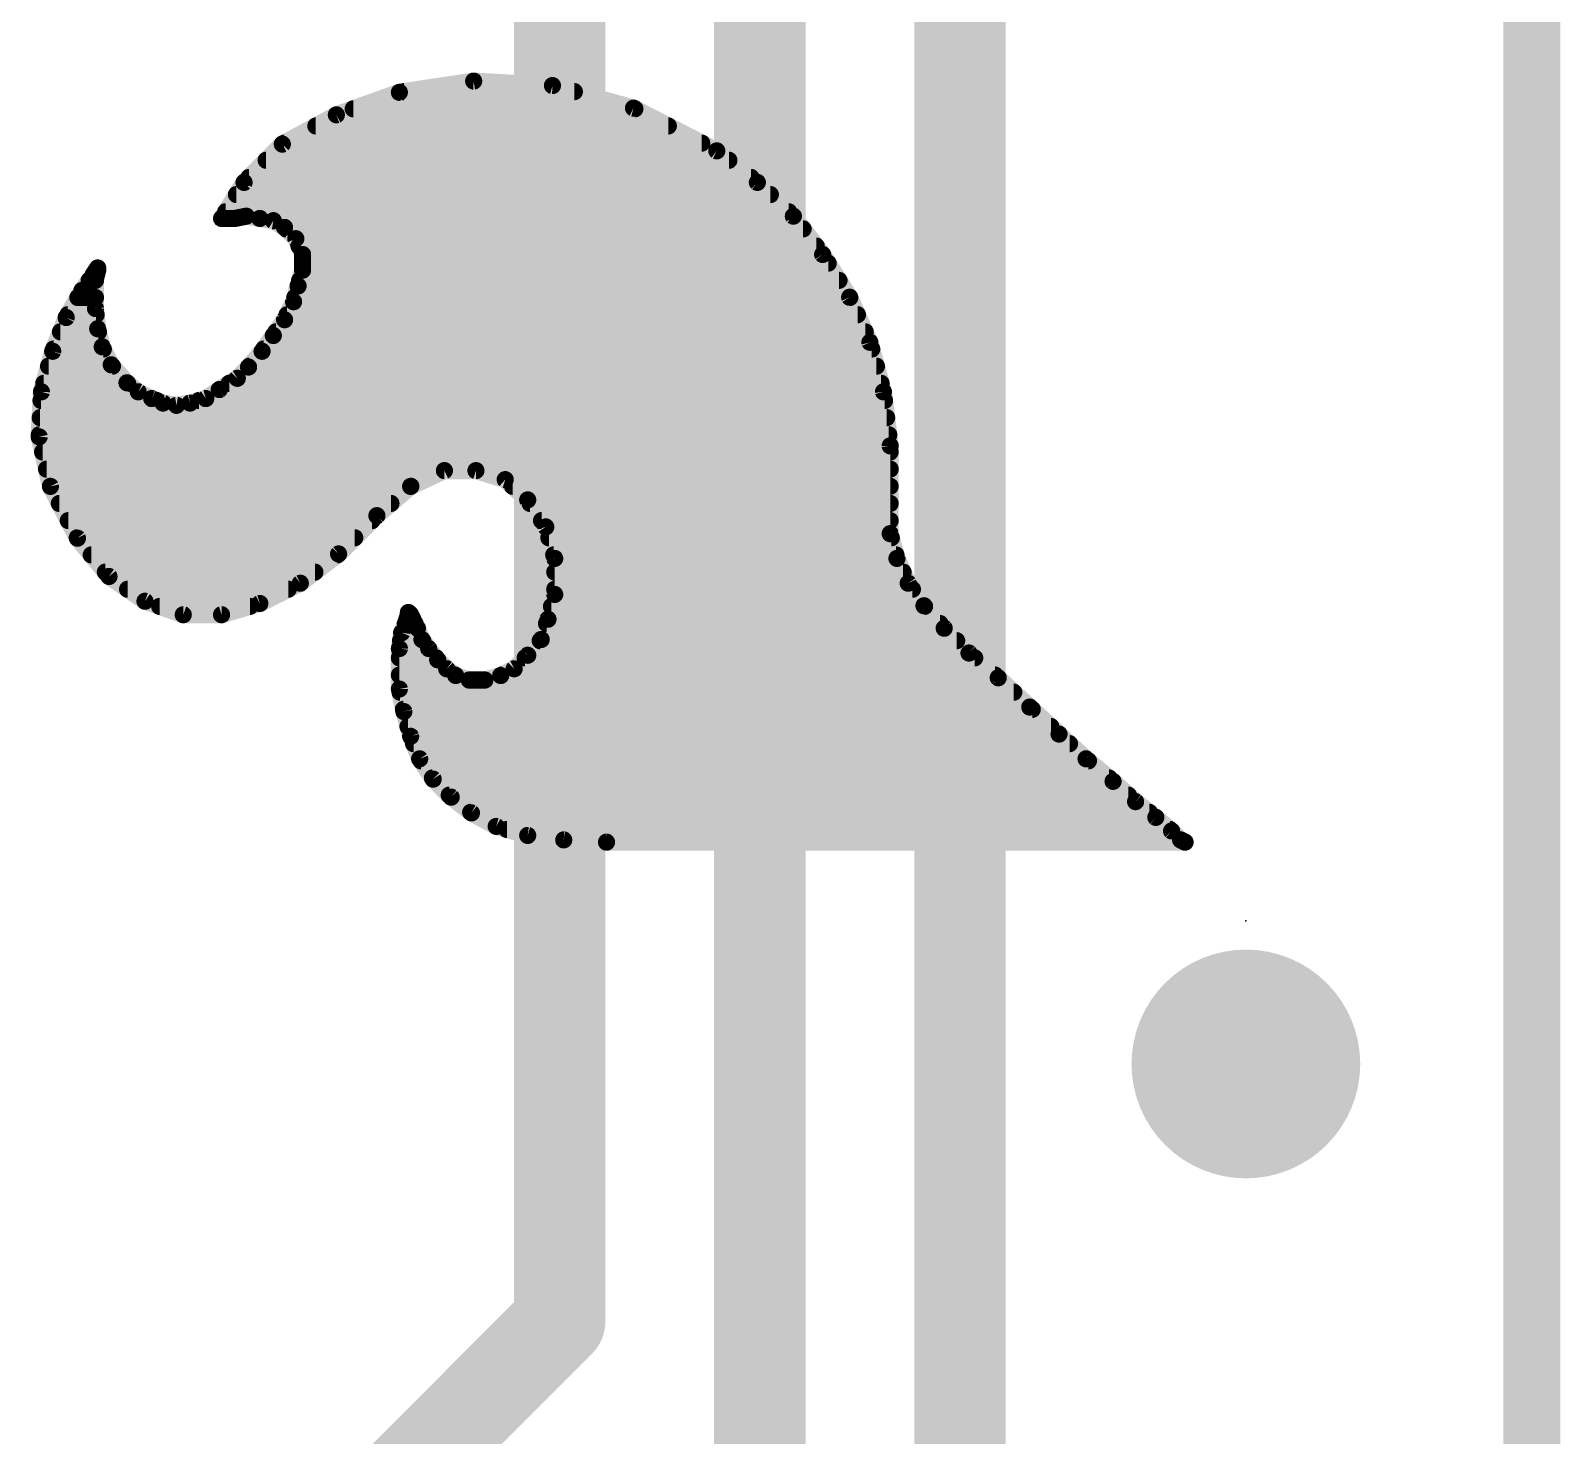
# Model space of a CAD drawing. Extents: x 0 to 108, y -11 to 121.
# Drawn here: x 78.42 to 85.22, y 56.14 to 62.37 of the extents above; entities that cross this region are included whole.
import ezdxf

# ---------------------------------------------------------------- set-up
doc = ezdxf.new("R2010")
doc.units = 0
for name, color, linetype in [('1', 12, 'CONTINUOUS'), ('18', 110, 'CONTINUOUS'), ('20', 53, 'CONTINUOUS'), ('21', 41, 'CONTINUOUS'), ('23', 53, 'CONTINUOUS')]:
    doc.layers.add(name, color=color, linetype=linetype)

# ---------------------------------------------------------------- blocks, each defined once
blk = doc.blocks.new('ROUNDV')
at = {"const_width": 0.5}
blk.add_lwpolyline([(0, -0.25, 1), (0, 0.25, 1), (0, -0.25)], format="xyb", dxfattribs=at)

msp = doc.modelspace()

# ---------------------------------------------------------------- linework, layer by layer
at = {"layer": '1'}
for points, const_width in [([(82.55, 33.02), (82.55, 86.36)], 0.254), ([(85.09, 86.36), (85.09, 33.02)], 0.254), ([(82.55, 20.955), (82.55, 85.725)], 0.4064), ([(81.661, 21.336), (81.661, 85.344)], 0.4064), ([(80.772, 56.642), (80.772, 84.963)], 0.4064), ([(78.74, 54.61), (80.772, 56.642)], 0.4064)]:
    msp.add_lwpolyline(points, dxfattribs=dict(at, const_width=const_width))
at = {"layer": '1', "const_width": 0.2032}
for points in [[(80.8438, 56.5702, 1), (80.7002, 56.7138)], [(80.6704, 56.642, 1), (80.8736, 56.642)]]:
    msp.add_lwpolyline(points, format="xyb", dxfattribs=at)
at = {"layer": '20', "const_width": 0.2032}
msp.add_lwpolyline([(85.09, 102.344), (85.09, 8.1461)], dxfattribs=at)
at = {"layer": '21', "const_width": 0.0762}
for points in [[(80.39, 62.15), (80.06, 62.1)], [(80.74, 62.13), (80.39, 62.15)], [(80.06, 62.1), (79.78, 62)], [(80.0798, 62.103), (80.8372, 62.103)], [(81.1, 62.03), (80.74, 62.13)], [(79.855, 62.0268), (81.1062, 62.0268)], [(81.47, 61.84), (81.1, 62.03)], [(79.78, 62), (79.54, 61.87)], [(79.6888, 61.9506), (81.2546, 61.9506)], [(79.54, 61.87), (79.37, 61.7)], [(79.5481, 61.8744), (81.403, 61.8744)], [(79.4682, 61.7982), (81.5237, 61.7982)], [(81.65, 61.7), (81.47, 61.84)], [(79.37, 61.7), (79.27, 61.54)], [(79.392, 61.722), (81.6217, 61.722)], [(81.81, 61.55), (81.65, 61.7)], [(79.3361, 61.6458), (81.7078, 61.6458)], [(79.27, 61.54), (79.28, 61.54)], [(79.28, 61.54), (79.33, 61.54)], [(79.2885, 61.5696), (81.7891, 61.5696)], [(79.33, 61.54), (79.38, 61.55)], [(79.38, 61.55), (79.44, 61.54)], [(79.44, 61.54), (79.5, 61.53)], [(79.5, 61.53), (79.55, 61.5)], [(81.94, 61.38), (81.81, 61.55)], [(79.55, 61.5), (79.6, 61.45)], [(79.5566, 61.4934), (81.8533, 61.4934)], [(79.6, 61.45), (79.63, 61.38)], [(79.6141, 61.4172), (81.9116, 61.4172)], [(79.63, 61.38), (79.63, 61.31)], [(79.63, 61.341), (81.9646, 61.341)], [(82.06, 61.19), (81.94, 61.38)], [(78.7, 61.29), (78.65, 61.22)], [(78.682, 61.2648), (78.71, 61.2648)], [(78.72, 61.32), (78.7, 61.29)], [(78.71, 61.27), (78.72, 61.31)], [(78.71, 61.14), (78.71, 61.27)], [(78.72, 61.31), (78.72, 61.32)], [(79.63, 61.31), (79.61, 61.24)], [(79.6171, 61.2648), (82.0128, 61.2648)], [(78.65, 61.22), (78.58, 61.1)], [(78.6317, 61.1886), (78.71, 61.1886)], [(79.61, 61.24), (79.59, 61.17)], [(79.5953, 61.1886), (82.0606, 61.1886)], [(82.15, 60.99), (82.06, 61.19)], [(78.72, 61.05), (78.71, 61.14)], [(79.59, 61.17), (79.55, 61.09)], [(78.58, 61.1), (78.52, 60.95)], [(78.5872, 61.1124), (78.7131, 61.1124)], [(79.55, 61.09), (79.5, 61.02)], [(79.5612, 61.1124), (82.0949, 61.1124)], [(78.5545, 61.0362), (78.7234, 61.0362)], [(78.74, 60.97), (78.72, 61.05)], [(79.5, 61.02), (79.45, 60.95)], [(79.5116, 61.0362), (82.1292, 61.0362)], [(82.21, 60.77), (82.15, 60.99)], [(78.52, 60.95), (78.47, 60.77)], [(78.524, 60.96), (78.745, 60.96)], [(78.78, 60.89), (78.74, 60.97)], [(79.45, 60.95), (79.39, 60.88)], [(79.4571, 60.96), (82.1582, 60.96)], [(78.5016, 60.8838), (78.7854, 60.8838)], [(78.85, 60.81), (78.78, 60.89)], [(79.39, 60.88), (79.34, 60.83)], [(79.3933, 60.8838), (82.179, 60.8838)], [(78.4804, 60.8076), (78.853, 60.8076)], [(78.9, 60.77), (78.85, 60.81)], [(79.26, 60.78), (79.2, 60.74)], [(79.34, 60.83), (79.26, 60.78)], [(79.3042, 60.8076), (82.1997, 60.8076)], [(78.47, 60.77), (78.46, 60.57)], [(78.4681, 60.7314), (78.9815, 60.7314)], [(78.96, 60.74), (78.9, 60.77)], [(79.01, 60.72), (78.96, 60.74)], [(79.07, 60.71), (79.01, 60.72)], [(79.13, 60.72), (79.07, 60.71)], [(79.2, 60.74), (79.13, 60.72)], [(79.1699, 60.7314), (82.2148, 60.7314)], [(82.24, 60.53), (82.21, 60.77)], [(78.4643, 60.6552), (82.2244, 60.6552)], [(78.4605, 60.579), (82.2339, 60.579)], [(78.46, 60.57), (78.51, 60.35)], [(82.24, 60.14), (82.24, 60.53)], [(78.4753, 60.5028), (82.24, 60.5028)], [(78.4926, 60.4266), (82.24, 60.4266)], [(80.11, 60.35), (80.26, 60.42)], [(80.26, 60.42), (80.4, 60.42)], [(80.4, 60.42), (80.53, 60.38)], [(80.53, 60.38), (80.63, 60.29)], [(78.5099, 60.3504), (80.1109, 60.3504)], [(78.51, 60.35), (78.63, 60.12)], [(79.96, 60.22), (80.11, 60.35)], [(80.5629, 60.3504), (82.24, 60.3504)], [(78.5495, 60.2742), (80.0225, 60.2742)], [(80.63, 60.29), (80.71, 60.17)], [(80.6405, 60.2742), (82.24, 60.2742)], [(78.5893, 60.198), (79.938, 60.198)], [(79.79, 60.05), (79.96, 60.22)], [(80.6913, 60.198), (82.24, 60.198)], [(80.71, 60.17), (80.75, 60.03)], [(78.6291, 60.1218), (79.8618, 60.1218)], [(78.63, 60.12), (78.77, 59.95)], [(80.7238, 60.1218), (82.245, 60.1218)], [(82.27, 60.03), (82.24, 60.14)], [(78.6913, 60.0456), (79.7842, 60.0456)], [(79.62, 59.92), (79.79, 60.05)], [(80.7455, 60.0456), (82.2657, 60.0456)], [(78.754, 59.9694), (79.6846, 59.9694)], [(80.75, 60.03), (80.75, 59.87)], [(80.75, 59.9694), (82.2975, 59.9694)], [(82.32, 59.92), (82.27, 60.03)], [(78.77, 59.95), (78.93, 59.84)], [(79.44, 59.83), (79.62, 59.92)], [(82.39, 59.82), (82.32, 59.92)], [(78.8526, 59.8932), (79.5664, 59.8932)], [(78.93, 59.84), (79.1, 59.78)], [(79.27, 59.78), (79.44, 59.83)], [(80.75, 59.87), (80.72, 59.76)], [(80.75, 59.8932), (82.3388, 59.8932)], [(78.9952, 59.817), (79.3958, 59.817)], [(79.1, 59.78), (79.27, 59.78)], [(80.1, 59.78), (80.09, 59.75)], [(80.11, 59.78), (80.1, 59.79)], [(80.1, 59.79), (80.1, 59.78)], [(80.12, 59.76), (80.11, 59.78)], [(80.14, 59.72), (80.12, 59.76)], [(80.72, 59.76), (80.69, 59.67)], [(80.7355, 59.817), (82.3927, 59.817)], [(82.48, 59.72), (82.39, 59.82)], [(80.07, 59.7), (80.06, 59.63)], [(80.09, 59.75), (80.07, 59.7)], [(80.0863, 59.7408), (80.1296, 59.7408)], [(80.16, 59.67), (80.14, 59.72)], [(80.7136, 59.7408), (82.4613, 59.7408)], [(82.59, 59.61), (82.48, 59.72)], [(80.06, 59.63), (80.06, 59.45)], [(80.0649, 59.6646), (80.1641, 59.6646)], [(80.19, 59.63), (80.16, 59.67)], [(80.23, 59.58), (80.19, 59.63)], [(80.69, 59.67), (80.63, 59.6)], [(80.6854, 59.6646), (82.5354, 59.6646)], [(80.06, 59.5884), (80.2233, 59.5884)], [(80.27, 59.54), (80.23, 59.58)], [(80.63, 59.6), (80.57, 59.54)], [(80.6184, 59.5884), (82.6155, 59.5884)], [(82.72, 59.5), (82.59, 59.61)], [(80.06, 59.5122), (80.3071, 59.5122)], [(80.31, 59.51), (80.27, 59.54)], [(80.37, 59.49), (80.31, 59.51)], [(80.44, 59.49), (80.37, 59.49)], [(80.51, 59.51), (80.44, 59.49)], [(80.57, 59.54), (80.51, 59.51)], [(80.5144, 59.5122), (82.7056, 59.5122)], [(82.86, 59.37), (82.72, 59.5)], [(80.06, 59.45), (80.08, 59.35)], [(80.0628, 59.436), (82.7889, 59.436)], [(80.078, 59.3598), (82.8711, 59.3598)], [(82.99, 59.25), (82.86, 59.37)], [(80.08, 59.35), (80.11, 59.24)], [(80.0981, 59.2836), (82.9536, 59.2836)], [(80.11, 59.24), (80.15, 59.14)], [(83.11, 59.14), (82.99, 59.25)], [(80.123, 59.2074), (83.0365, 59.2074)], [(80.15, 59.14), (80.21, 59.05)], [(80.1559, 59.1312), (83.1206, 59.1312)], [(83.23, 59.04), (83.11, 59.14)], [(80.2067, 59.055), (83.212, 59.055)], [(80.21, 59.05), (80.29, 58.97)], [(83.33, 58.95), (83.23, 59.04)], [(80.2812, 58.9788), (83.298, 58.9788)], [(80.29, 58.97), (80.38, 58.9)], [(83.42, 58.88), (83.33, 58.95)], [(80.3767, 58.9026), (83.3909, 58.9026)], [(80.38, 58.9), (80.49, 58.84)], [(83.49, 58.82), (83.42, 58.88)], [(80.49, 58.84), (80.63, 58.8)], [(80.5376, 58.8264), (83.4825, 58.8264)], [(83.53, 58.78), (83.49, 58.82)], [(80.63, 58.8), (80.79, 58.78)], [(80.79, 58.78), (80.98, 58.77)], [(80.98, 58.77), (83.55, 58.77)], [(83.55, 58.77), (83.53, 58.78)]]:
    msp.add_lwpolyline(points, dxfattribs=at)
at = {"layer": '21', "const_width": 0.0381}
for points in [[(80.3911, 62.169, 1), (80.3889, 62.131)], [(80.3929, 62.1312, 1), (80.3871, 62.1688)], [(80.0571, 62.1188, 1), (80.0629, 62.0812)], [(80.0664, 62.0821, 1), (80.0536, 62.1179)], [(80.0798, 62.1221, 1), (80.0798, 62.084)], [(80.7451, 62.1484, 1), (80.7349, 62.1116)], [(80.7389, 62.111, 1), (80.7411, 62.149)], [(80.8372, 62.084, 1), (80.8372, 62.1221)], [(79.855, 62.0459, 1), (79.855, 62.0078)], [(81.1087, 62.0469, 1), (81.0913, 62.0131)], [(81.0949, 62.0116, 1), (81.1051, 62.0484)], [(81.1062, 62.0078, 1), (81.1062, 62.0459)], [(79.6888, 61.9697, 1), (79.6888, 61.9316)], [(79.7736, 62.0179, 1), (79.7864, 61.9821)], [(79.7891, 61.9832, 1), (79.7709, 62.0168)], [(81.2546, 61.9316, 1), (81.2546, 61.9697)], [(79.5309, 61.8868, 1), (79.5491, 61.8532)], [(79.5535, 61.8565, 1), (79.5265, 61.8835)], [(79.5481, 61.8935, 1), (79.5481, 61.8554)], [(81.403, 61.8554, 1), (81.403, 61.8935)], [(79.4682, 61.8173, 1), (79.4682, 61.7792)], [(81.4817, 61.855, 1), (81.4583, 61.825)], [(81.4613, 61.8231, 1), (81.4787, 61.8569)], [(81.5237, 61.7792, 1), (81.5237, 61.8173)], [(79.3565, 61.7135, 1), (79.3835, 61.6865)], [(79.3862, 61.6899, 1), (79.3538, 61.7101)], [(79.392, 61.7411, 1), (79.392, 61.703)], [(81.6217, 61.703, 1), (81.6217, 61.7411)], [(81.663, 61.7139, 1), (81.637, 61.6861)], [(81.6383, 61.685, 1), (81.6617, 61.715)], [(79.3361, 61.6649, 1), (79.3361, 61.6268)], [(81.7078, 61.6268, 1), (81.7078, 61.6649)], [(79.27, 61.5591, 1), (79.27, 61.521)], [(79.2538, 61.5501, 1), (79.2862, 61.5299)], [(79.28, 61.5591, 1), (79.28, 61.521)], [(79.2885, 61.5887, 1), (79.2885, 61.5506)], [(79.28, 61.521, 1), (79.28, 61.5591)], [(79.3263, 61.5587, 1), (79.3337, 61.5213)], [(79.33, 61.521, 1), (79.33, 61.5591)], [(79.3831, 61.5688, 1), (79.3769, 61.5312)], [(79.3837, 61.5313, 1), (79.3763, 61.5687)], [(79.4431, 61.5588, 1), (79.4369, 61.5212)], [(79.4369, 61.5212, 1), (79.4431, 61.5588)], [(79.5098, 61.5463, 1), (79.4902, 61.5137)], [(79.4969, 61.5112, 1), (79.5031, 61.5488)], [(81.7891, 61.5506, 1), (81.7891, 61.5887)], [(81.8251, 61.5616, 1), (81.7949, 61.5384)], [(81.797, 61.5361, 1), (81.823, 61.5639)], [(79.5635, 61.5135, 1), (79.5365, 61.4865)], [(79.5566, 61.5125, 1), (79.5566, 61.4744)], [(79.5402, 61.4837, 1), (79.5598, 61.5163)], [(81.8533, 61.4744, 1), (81.8533, 61.5125)], [(79.6175, 61.4575, 1), (79.5825, 61.4425)], [(79.5865, 61.4365, 1), (79.6135, 61.4635)], [(79.6141, 61.4363, 1), (79.6141, 61.3982)], [(81.9116, 61.3982, 1), (81.9116, 61.4363)], [(79.63, 61.3601, 1), (79.63, 61.322)], [(79.6491, 61.38, 1), (79.611, 61.38)], [(79.6125, 61.3725, 1), (79.6475, 61.3875)], [(81.9561, 61.3902, 1), (81.9239, 61.3698)], [(81.9249, 61.3684, 1), (81.9551, 61.3916)], [(81.9646, 61.322, 1), (81.9646, 61.3601)], [(78.682, 61.2839, 1), (78.682, 61.2458)], [(78.6841, 61.3006, 1), (78.7159, 61.2794)], [(78.7155, 61.2789, 1), (78.6845, 61.3011)], [(78.6915, 61.2746, 1), (78.7285, 61.2654)], [(78.7291, 61.27, 1), (78.691, 61.27)], [(78.739, 61.32, 1), (78.701, 61.32)], [(78.701, 61.31, 1), (78.739, 61.31)], [(78.7385, 61.3054, 1), (78.7015, 61.3146)], [(78.7359, 61.3094, 1), (78.7041, 61.3306)], [(78.71, 61.2458, 1), (78.71, 61.2839)], [(79.6171, 61.2839, 1), (79.6171, 61.2458)], [(79.611, 61.31, 1), (79.6491, 61.31)], [(79.6483, 61.3048, 1), (79.6117, 61.3152)], [(82.0128, 61.2458, 1), (82.0128, 61.2839)], [(78.6317, 61.2077, 1), (78.6317, 61.1696)], [(78.6345, 61.2311, 1), (78.6655, 61.2089)], [(78.6665, 61.2104, 1), (78.6335, 61.2296)], [(78.71, 61.1696, 1), (78.71, 61.2077)], [(79.5953, 61.2077, 1), (79.5953, 61.1696)], [(79.5917, 61.2452, 1), (79.6283, 61.2348)], [(79.6283, 61.2348, 1), (79.5917, 61.2452)], [(82.0774, 61.1978, 1), (82.0426, 61.1822)], [(82.0606, 61.1696, 1), (82.0606, 61.2077)], [(78.7289, 61.1421, 1), (78.6911, 61.1379)], [(78.691, 61.14, 1), (78.7291, 61.14)], [(79.5717, 61.1752, 1), (79.6083, 61.1648)], [(79.607, 61.1615, 1), (79.573, 61.1785)], [(82.0439, 61.1798, 1), (82.0761, 61.2002)], [(78.5635, 61.1096, 1), (78.5965, 61.0904)], [(78.5977, 61.0929, 1), (78.5623, 61.1071)], [(78.5872, 61.1315, 1), (78.5872, 61.0934)], [(78.7131, 61.0934, 1), (78.7131, 61.1315)], [(79.533, 61.0985, 1), (79.567, 61.0815)], [(79.5655, 61.0789, 1), (79.5345, 61.1011)], [(79.5612, 61.1315, 1), (79.5612, 61.0934)], [(82.0949, 61.0934, 1), (82.0949, 61.1315)], [(78.5545, 61.0553, 1), (78.5545, 61.0172)], [(78.7385, 61.0546, 1), (78.7015, 61.0454)], [(78.7011, 61.0479, 1), (78.7389, 61.0521)], [(78.7234, 61.0172, 1), (78.7234, 61.0553)], [(79.4845, 61.0311, 1), (79.5155, 61.0089)], [(79.5155, 61.0089, 1), (79.4845, 61.0311)], [(79.5116, 61.0553, 1), (79.5116, 61.0172)], [(82.1292, 61.0172, 1), (82.1292, 61.0553)], [(82.1684, 60.995, 1), (82.1316, 60.985)], [(78.5023, 60.9571, 1), (78.5377, 60.9429)], [(78.5384, 60.9449, 1), (78.5016, 60.9551)], [(78.524, 60.9791, 1), (78.524, 60.941)], [(78.757, 60.9785, 1), (78.723, 60.9615)], [(78.7215, 60.9654, 1), (78.7585, 60.9746)], [(78.745, 60.941, 1), (78.745, 60.9791)], [(79.4345, 60.9611, 1), (79.4655, 60.9389)], [(79.4645, 60.9376, 1), (79.4355, 60.9624)], [(79.4571, 60.9791, 1), (79.4571, 60.941)], [(82.1326, 60.9822, 1), (82.1674, 60.9978)], [(82.1582, 60.941, 1), (82.1582, 60.9791)], [(78.5016, 60.9029, 1), (78.5016, 60.8648)], [(78.7943, 60.9025, 1), (78.7657, 60.8775)], [(78.763, 60.8815, 1), (78.797, 60.8985)], [(78.7854, 60.8648, 1), (78.7854, 60.9029)], [(79.3755, 60.8924, 1), (79.4045, 60.8676)], [(79.3933, 60.9029, 1), (79.3933, 60.8648)], [(79.4035, 60.8665, 1), (79.3765, 60.8935)], [(82.179, 60.8648, 1), (82.179, 60.9029)], [(78.4804, 60.8267, 1), (78.4804, 60.7886)], [(78.8619, 60.8249, 1), (78.8381, 60.7951)], [(78.8357, 60.7975, 1), (78.8643, 60.8225)], [(78.853, 60.7886, 1), (78.853, 60.8267)], [(79.2706, 60.7641, 1), (79.2494, 60.7959)], [(79.3042, 60.8267, 1), (79.3042, 60.7886)], [(79.3265, 60.8435, 1), (79.3535, 60.8165)], [(79.3501, 60.8138, 1), (79.3299, 60.8462)], [(82.1997, 60.7886, 1), (82.1997, 60.8267)], [(78.4681, 60.7505, 1), (78.4681, 60.7124)], [(78.4516, 60.7751, 1), (78.4884, 60.7649)], [(78.489, 60.769, 1), (78.451, 60.771)], [(78.9085, 60.787, 1), (78.8915, 60.753)], [(78.8881, 60.7551, 1), (78.9119, 60.7849)], [(78.9671, 60.7577, 1), (78.9529, 60.7223)], [(78.9515, 60.723, 1), (78.9685, 60.757)], [(78.9815, 60.7124, 1), (78.9815, 60.7505)], [(79.0131, 60.7388, 1), (79.0069, 60.7012)], [(79.0029, 60.7023, 1), (79.0171, 60.7377)], [(79.1248, 60.7383, 1), (79.1352, 60.7017)], [(79.1331, 60.7012, 1), (79.1269, 60.7388)], [(79.1699, 60.7505, 1), (79.1699, 60.7124)], [(79.1894, 60.7559, 1), (79.2106, 60.7241)], [(79.2052, 60.7217, 1), (79.1948, 60.7583)], [(79.2499, 60.7962, 1), (79.2701, 60.7638)], [(82.2289, 60.7724, 1), (82.1911, 60.7676)], [(82.1916, 60.765, 1), (82.2284, 60.775)], [(82.2148, 60.7124, 1), (82.2148, 60.7505)], [(78.4643, 60.6743, 1), (78.4643, 60.6362)], [(79.0669, 60.7288, 1), (79.0731, 60.6912)], [(79.0669, 60.6912, 1), (79.0731, 60.7288)], [(82.2244, 60.6362, 1), (82.2244, 60.6743)], [(78.4605, 60.5981, 1), (78.4605, 60.56)], [(82.2339, 60.56, 1), (82.2339, 60.5981)], [(78.4786, 60.5742, 1), (78.4414, 60.5658)], [(78.441, 60.571, 1), (78.479, 60.569)], [(82.2591, 60.53, 1), (82.221, 60.53)], [(82.2211, 60.5276, 1), (82.2589, 60.5324)], [(78.4753, 60.5219, 1), (78.4753, 60.4838)], [(82.24, 60.4838, 1), (82.24, 60.5219)], [(78.4926, 60.4457, 1), (78.4926, 60.4076)], [(80.26, 60.4391, 1), (80.26, 60.401)], [(80.2681, 60.4027, 1), (80.2519, 60.4373)], [(80.4056, 60.4382, 1), (80.3944, 60.4018)], [(80.4, 60.401, 1), (80.4, 60.4391)], [(80.5427, 60.3942, 1), (80.5173, 60.3658)], [(80.5244, 60.3618, 1), (80.5356, 60.3982)], [(82.24, 60.4076, 1), (82.24, 60.4457)], [(78.5099, 60.3695, 1), (78.5099, 60.3314)], [(78.5269, 60.3588, 1), (78.4931, 60.3412)], [(78.4914, 60.3458, 1), (78.5286, 60.3542)], [(80.1019, 60.3673, 1), (80.1181, 60.3327)], [(80.1225, 60.3356, 1), (80.0975, 60.3644)], [(80.1109, 60.3314, 1), (80.1109, 60.3695)], [(80.5629, 60.3695, 1), (80.5629, 60.3314)], [(82.24, 60.3314, 1), (82.24, 60.3695)], [(78.5495, 60.2933, 1), (78.5495, 60.2552)], [(80.0225, 60.2552, 1), (80.0225, 60.2933)], [(80.6459, 60.3006, 1), (80.6141, 60.2794)], [(80.6173, 60.2758, 1), (80.6427, 60.3042)], [(80.6405, 60.2933, 1), (80.6405, 60.2552)], [(82.24, 60.2552, 1), (82.24, 60.2933)], [(78.5893, 60.2171, 1), (78.5893, 60.179)], [(79.938, 60.179, 1), (79.938, 60.2171)], [(79.9475, 60.2344, 1), (79.9725, 60.2056)], [(79.9735, 60.2065, 1), (79.9465, 60.2335)], [(80.6913, 60.2171, 1), (80.6913, 60.179)], [(80.7283, 60.1752, 1), (80.6917, 60.1648)], [(82.24, 60.179, 1), (82.24, 60.2171)], [(78.6291, 60.1409, 1), (78.6291, 60.1028)], [(78.6447, 60.1321, 1), (78.6153, 60.1079)], [(78.6131, 60.1112, 1), (78.6469, 60.1288)], [(79.8618, 60.1028, 1), (79.8618, 60.1409)], [(80.6941, 60.1594, 1), (80.7259, 60.1806)], [(80.7238, 60.1409, 1), (80.7238, 60.1028)], [(82.2584, 60.145, 1), (82.2216, 60.135)], [(82.221, 60.14, 1), (82.2591, 60.14)], [(82.245, 60.1028, 1), (82.245, 60.1409)], [(78.6913, 60.0647, 1), (78.6913, 60.0266)], [(79.7765, 60.0635, 1), (79.8035, 60.0365)], [(79.8016, 60.0349, 1), (79.7784, 60.0651)], [(79.7842, 60.0266, 1), (79.7842, 60.0647)], [(80.7455, 60.0647, 1), (80.7455, 60.0266)], [(82.2657, 60.0266, 1), (82.2657, 60.0647)], [(78.754, 59.9885, 1), (78.754, 59.9504)], [(79.6846, 59.9504, 1), (79.6846, 59.9885)], [(80.75, 59.9885, 1), (80.75, 59.9504)], [(80.769, 60.03, 1), (80.731, 60.03)], [(80.7317, 60.0248, 1), (80.7683, 60.0352)], [(82.2873, 60.0379, 1), (82.2527, 60.0221)], [(82.2516, 60.025, 1), (82.2884, 60.035)], [(82.2975, 59.9504, 1), (82.2975, 59.9885)], [(78.7808, 59.9657, 1), (78.7592, 59.9343)], [(78.7553, 59.9379, 1), (78.7847, 59.9621)], [(79.6084, 59.9351, 1), (79.6316, 59.9049)], [(79.6285, 59.903, 1), (79.6115, 59.937)], [(82.3356, 59.9309, 1), (82.3044, 59.9091)], [(82.3027, 59.9121, 1), (82.3373, 59.9279)], [(78.8526, 59.9123, 1), (78.8526, 59.8742)], [(78.9363, 59.858, 1), (78.9237, 59.822)], [(78.9192, 59.8243, 1), (78.9408, 59.8557)], [(79.4315, 59.847, 1), (79.4485, 59.813)], [(79.4454, 59.8117, 1), (79.4346, 59.8483)], [(79.5664, 59.8742, 1), (79.5664, 59.9123)], [(80.75, 59.9123, 1), (80.75, 59.8742)], [(80.731, 59.87, 1), (80.769, 59.87)], [(80.7684, 59.865, 1), (80.7316, 59.875)], [(82.3388, 59.8742, 1), (82.3388, 59.9123)], [(78.9952, 59.8361, 1), (78.9952, 59.798)], [(79.1, 59.7991, 1), (79.1, 59.761)], [(79.0937, 59.762, 1), (79.1063, 59.798)], [(79.2646, 59.7983, 1), (79.2754, 59.7617)], [(79.27, 59.761, 1), (79.27, 59.7991)], [(79.3958, 59.798, 1), (79.3958, 59.8361)], [(80.1135, 59.8035, 1), (80.0865, 59.7765)], [(80.1191, 59.79, 1), (80.081, 59.79)], [(80.081, 59.78, 1), (80.1191, 59.78)], [(80.1181, 59.774, 1), (80.0819, 59.786)], [(80.127, 59.7885, 1), (80.093, 59.7715)], [(80.0965, 59.7665, 1), (80.1235, 59.7935)], [(80.137, 59.7685, 1), (80.103, 59.7515)], [(80.7381, 59.754, 1), (80.7019, 59.766)], [(80.7355, 59.8361, 1), (80.7355, 59.798)], [(82.4042, 59.8327, 1), (82.3758, 59.8073)], [(82.3744, 59.8091, 1), (82.4056, 59.8309)], [(82.3927, 59.798, 1), (82.3927, 59.8361)], [(80.0889, 59.6973, 1), (80.0511, 59.7027)], [(80.0863, 59.7599, 1), (80.0863, 59.7218)], [(80.0719, 59.756, 1), (80.1081, 59.744)], [(80.1077, 59.7429, 1), (80.0723, 59.7571)], [(80.103, 59.7515, 1), (80.137, 59.7685)], [(80.1577, 59.7271, 1), (80.1223, 59.7129)], [(80.123, 59.7115, 1), (80.157, 59.7285)], [(80.1296, 59.7218, 1), (80.1296, 59.7599)], [(80.7136, 59.7599, 1), (80.7136, 59.7218)], [(80.7016, 59.765, 1), (80.7384, 59.755)], [(82.4935, 59.7335, 1), (82.4665, 59.7065)], [(82.4613, 59.7218, 1), (82.4613, 59.7599)], [(82.4658, 59.7073, 1), (82.4942, 59.7327)], [(80.079, 59.63, 1), (80.041, 59.63)], [(80.0649, 59.6837, 1), (80.0649, 59.6456)], [(80.0523, 59.7071, 1), (80.0877, 59.6929)], [(80.1752, 59.6814, 1), (80.1448, 59.6586)], [(80.1423, 59.6629, 1), (80.1777, 59.6771)], [(80.1641, 59.6456, 1), (80.1641, 59.6837)], [(80.2049, 59.6419, 1), (80.1751, 59.6181)], [(80.6854, 59.6837, 1), (80.6854, 59.6456)], [(80.6719, 59.676, 1), (80.7081, 59.664)], [(80.7045, 59.6576, 1), (80.6755, 59.6824)], [(82.5354, 59.6456, 1), (82.5354, 59.6837)], [(80.0411, 59.6327, 1), (80.0789, 59.6273)], [(80.06, 59.6075, 1), (80.06, 59.5694)], [(80.1748, 59.6186, 1), (80.2052, 59.6414)], [(80.2435, 59.5935, 1), (80.2165, 59.5665)], [(80.2151, 59.5681, 1), (80.2449, 59.5919)], [(80.2233, 59.5694, 1), (80.2233, 59.6075)], [(80.6184, 59.6075, 1), (80.6184, 59.5694)], [(80.6155, 59.6124, 1), (80.6445, 59.5876)], [(80.6435, 59.5865, 1), (80.6165, 59.6135)], [(82.6023, 59.6245, 1), (82.5777, 59.5955)], [(82.5765, 59.5965, 1), (82.6035, 59.6235)], [(82.6155, 59.5694, 1), (82.6155, 59.6075)], [(80.06, 59.5313, 1), (80.06, 59.4931)], [(80.2814, 59.5552, 1), (80.2586, 59.5248)], [(80.2565, 59.5265, 1), (80.2835, 59.5535)], [(80.316, 59.5281, 1), (80.304, 59.4919)], [(80.2986, 59.4948, 1), (80.3214, 59.5252)], [(80.3071, 59.4931, 1), (80.3071, 59.5313)], [(80.37, 59.5091, 1), (80.37, 59.471)], [(80.364, 59.4719, 1), (80.376, 59.5081)], [(80.4348, 59.5083, 1), (80.4452, 59.4717)], [(80.44, 59.471, 1), (80.44, 59.5091)], [(80.5015, 59.527, 1), (80.5185, 59.493)], [(80.5144, 59.5313, 1), (80.5144, 59.4931)], [(80.5152, 59.4917, 1), (80.5048, 59.5283)], [(80.5565, 59.5535, 1), (80.5835, 59.5265)], [(80.5785, 59.523, 1), (80.5615, 59.557)], [(82.733, 59.514, 1), (82.707, 59.486)], [(82.7056, 59.4931, 1), (82.7056, 59.5313)], [(82.7077, 59.4855, 1), (82.7323, 59.5145)], [(80.0787, 59.4537, 1), (80.0413, 59.4463)], [(80.041, 59.45, 1), (80.079, 59.45)], [(80.0628, 59.455, 1), (80.0628, 59.4169)], [(82.7889, 59.4169, 1), (82.7889, 59.455)], [(80.078, 59.3788, 1), (80.078, 59.3407)], [(82.8729, 59.384, 1), (82.8471, 59.356)], [(82.847, 59.356, 1), (82.873, 59.384)], [(82.8711, 59.3407, 1), (82.8711, 59.3788)], [(80.0984, 59.355, 1), (80.0616, 59.345)], [(80.0613, 59.3463, 1), (80.0987, 59.3537)], [(80.0981, 59.3026, 1), (80.0981, 59.2645)], [(82.9536, 59.2645, 1), (82.9536, 59.3026)], [(80.1277, 59.2471, 1), (80.0923, 59.2329)], [(80.0916, 59.235, 1), (80.1284, 59.245)], [(83.0029, 59.264, 1), (82.9771, 59.236)], [(82.9771, 59.236, 1), (83.0029, 59.264)], [(80.123, 59.2264, 1), (80.123, 59.1883)], [(83.0365, 59.1883, 1), (83.0365, 59.2264)], [(80.1659, 59.1506, 1), (80.1341, 59.1294)], [(80.1323, 59.1329, 1), (80.1677, 59.1471)], [(80.1559, 59.1502, 1), (80.1559, 59.1121)], [(83.1222, 59.1546, 1), (83.0978, 59.1254)], [(83.0971, 59.126, 1), (83.1229, 59.154)], [(83.1206, 59.1121, 1), (83.1206, 59.1502)], [(80.2067, 59.074, 1), (80.2067, 59.0359)], [(80.2235, 59.0635, 1), (80.1965, 59.0365)], [(80.1941, 59.0394, 1), (80.2259, 59.0606)], [(83.2427, 59.0542, 1), (83.2173, 59.0258)], [(83.212, 59.0359, 1), (83.212, 59.074)], [(83.2178, 59.0254, 1), (83.2422, 59.0546)], [(80.2812, 58.9978, 1), (80.2812, 58.9597)], [(80.3017, 58.985, 1), (80.2783, 58.955)], [(80.2765, 58.9565, 1), (80.3035, 58.9835)], [(83.298, 58.9597, 1), (83.298, 58.9978)], [(83.3417, 58.965, 1), (83.3183, 58.935)], [(83.3173, 58.9358, 1), (83.3427, 58.9642)], [(80.3767, 58.9216, 1), (80.3767, 58.8835)], [(80.3891, 58.9167, 1), (80.3709, 58.8833)], [(80.3683, 58.885, 1), (80.3917, 58.915)], [(83.3909, 58.8835, 1), (83.3909, 58.9216)], [(83.4324, 58.8945, 1), (83.4076, 58.8655)], [(83.4083, 58.865, 1), (83.4317, 58.895)], [(80.4952, 58.8583, 1), (80.4848, 58.8217)], [(80.4809, 58.8233, 1), (80.4991, 58.8567)], [(80.5376, 58.8454, 1), (80.5376, 58.8073)], [(83.5035, 58.8335, 1), (83.4765, 58.8065)], [(83.4776, 58.8055, 1), (83.5024, 58.8345)], [(83.4825, 58.8073, 1), (83.4825, 58.8454)], [(80.6324, 58.8189, 1), (80.6276, 58.7811)], [(80.6248, 58.7817, 1), (80.6352, 58.8183)], [(80.791, 58.799, 1), (80.789, 58.761)], [(80.7876, 58.7611, 1), (80.7924, 58.7989)], [(80.98, 58.7891, 1), (80.98, 58.751)], [(80.979, 58.751, 1), (80.981, 58.789)], [(83.5385, 58.797, 1), (83.5215, 58.763)], [(83.5165, 58.7665, 1), (83.5435, 58.7935)], [(83.5415, 58.753, 1), (83.5585, 58.787)], [(83.55, 58.751, 1), (83.55, 58.7891)]]:
    msp.add_lwpolyline(points, format="xyb", dxfattribs=at)
at = {"layer": '23'}
msp.add_point((83.82, 58.42), dxfattribs=at)

# ---------------------------------------------------------------- block references
at = {"layer": '18', "xscale": 1.016, "yscale": 1.016}
msp.add_blockref('ROUNDV', (83.82, 57.785), dxfattribs=at)
msp.add_blockref('ROUNDV', (83.82, 57.785), dxfattribs=at)

doc.saveas('drawing.dxf')
